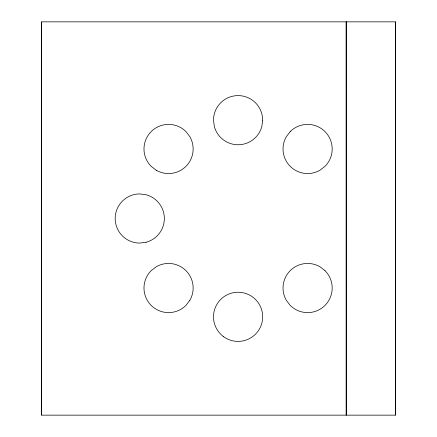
<?xml version="1.0" encoding="UTF-8"?>
<svg xmlns="http://www.w3.org/2000/svg" width="437" height="437" viewBox="0 0 437 437"><rect width="100%" height="100%" fill="white"/><g stroke="black" fill="none" stroke-linecap="round" stroke-linejoin="round"><path stroke-width="0.66" d="M41.602 415.15L41.602 21.85L395.398 21.85L395.381 415.15L41.602 415.15L41.602 21.85M346.235 21.85L346.23 415.15L346.18 21.85M395.398 21.85L395.359 415.15M262.664 120.175L261.829 126.539A24.581 24.581 0 0 1 214.343 126.539L213.502 120.175A24.581 24.581 0 0 1 238.083 95.594A24.581 24.581 0 0 1 262.664 120.175M290.228 131.592L286.322 136.683A24.581 24.581 0 0 0 319.9 170.261L324.991 166.355A24.581 24.581 0 0 0 324.991 131.592A24.581 24.581 0 0 0 290.228 131.592M189.849 300.317L185.938 305.408A24.581 24.581 0 0 1 151.18 305.408A24.581 24.581 0 0 1 151.18 270.645L156.271 266.739A24.581 24.581 0 0 1 189.849 300.317M146.122 242.245L139.758 243.081A24.581 24.581 0 0 1 115.177 218.5A24.581 24.581 0 0 1 139.758 193.919L146.122 194.755A24.581 24.581 0 0 1 146.122 242.245M324.991 270.645L319.9 266.739A24.581 24.581 0 0 0 286.322 300.317L290.228 305.408A24.581 24.581 0 0 0 324.991 305.408A24.581 24.581 0 0 0 324.991 270.645M156.271 170.261L151.18 166.355A24.581 24.581 0 0 1 151.18 131.592A24.581 24.581 0 0 1 185.938 131.592L189.849 136.683A24.581 24.581 0 0 1 156.271 170.261M223.263 336.435A24.581 24.581 0 0 0 262.479 319.857A24.581 24.581 0 0 0 228.513 294.183A24.581 24.581 0 0 0 223.263 336.435"/></g></svg>
